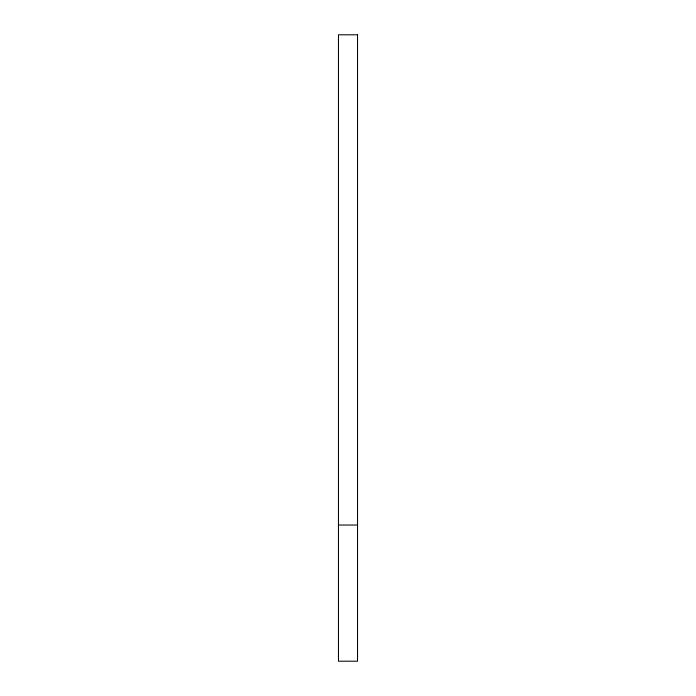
<?xml version="1.0" encoding="UTF-8"?>
<svg xmlns="http://www.w3.org/2000/svg" width="696" height="696" viewBox="0 0 696 696"><rect width="100%" height="100%" fill="white"/><g stroke="black" fill="none" stroke-linecap="round" stroke-linejoin="round"><path stroke-width="1.04" d="M338.465 525.028L357.535 525.028M357.535 34.8L338.465 34.8L338.465 661.2L357.535 661.2L357.535 34.8"/></g></svg>
